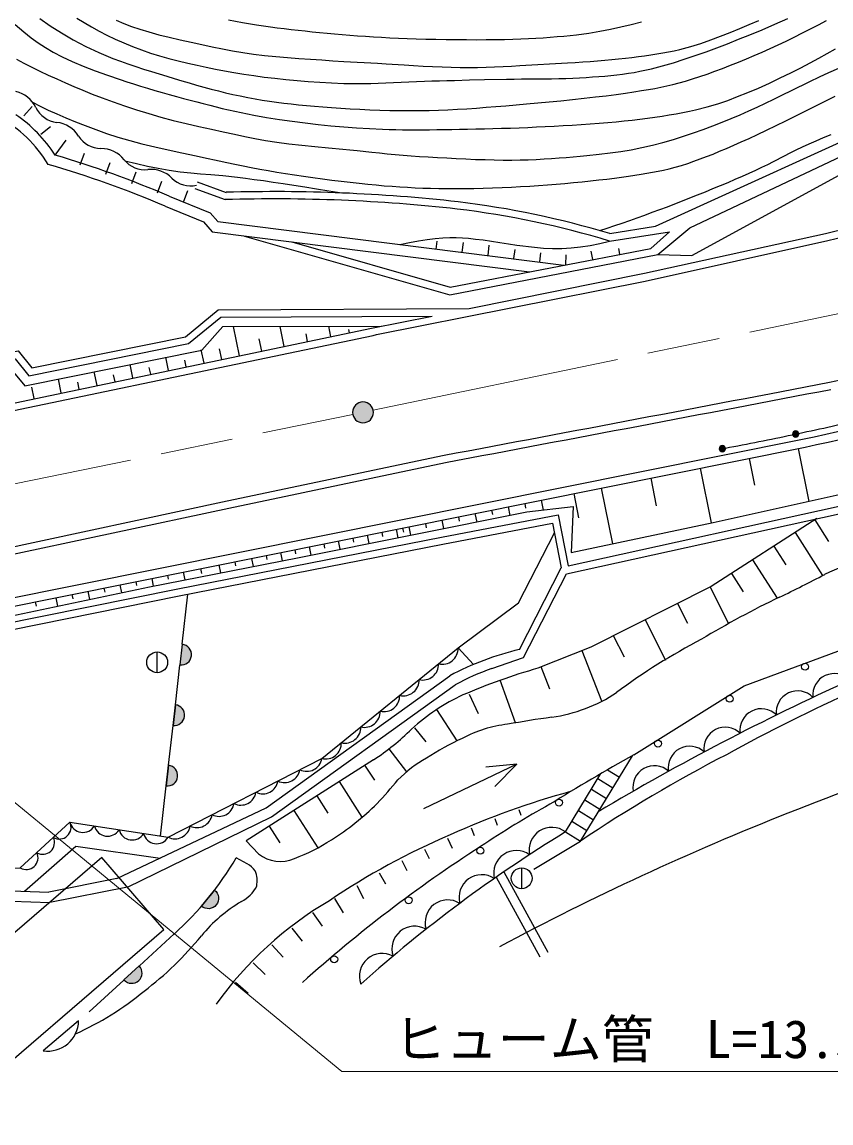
# Model space of a CAD drawing. Units: millimetres, scale not verified. Extents: x 40000 to 680000, y 20000 to 380000.
# Drawn here: x 337503 to 376417, y 240101 to 293028 of the extents above; entities that cross this region are included whole.
import ezdxf
from ezdxf.enums import TextEntityAlignment as Align

# ---------------------------------------------------------------- set-up
doc = ezdxf.new("R2010")
doc.units = ezdxf.units.MM
doc.header["$LTSCALE"] = 1000
doc.linetypes.add('CHAIN', pattern=[18.5, 12, -1.5, 3.5, -1.5])
for name, color, linetype, lineweight in [('M-BGD', 7, 'Continuous', 25), ('M-BMK', 2, 'CHAIN', 13), ('M-BMK-SRVR', 3, 'Continuous', 25), ('M-STR-HTXT', 7, 'Continuous', 13)]:
    doc.layers.add(name, color=color, linetype=linetype, lineweight=lineweight)
doc.styles.add('ＭＳ ゴシック', font='')
doc.styles.get('ＭＳ ゴシック').set_extended_font_data('MS Gothic')

msp = doc.modelspace()

# ---------------------------------------------------------------- hatches: boundary and pattern name
at = {"layer": 'M-BGD'}
for points in [[(374863, 273218, 1), (374563, 273218, 0.41421), (374713, 273068, 0.41421)], [(371338, 272517, 0.41422), (371188, 272667, 0.41422), (371038, 272517, 0.41422), (371188, 272367, 0.41422)], [(345099, 262120, 0.41421), (345652, 262561, 0.41421), (345212, 263114)], [(344767, 259212, 0.41421), (345320, 259652, 0.41421), (344880, 260206)], [(344435, 256304, 0.41421), (344989, 256744, 0.41421), (344549, 257297)], [(346766, 251295, -0.4191), (346845, 250586, -0.4191), (346135, 250519)], [(342409, 246978, 0.41421), (343116, 246947, 0.41421), (343146, 247653)]]:
    msp.add_hatch(color=256, dxfattribs=at).paths.add_polyline_path(points)
at = {"layer": 'M-BMK-SRVR'}
msp.add_hatch(color=256, dxfattribs=at).paths.add_polyline_path([(354405, 274262, 1), (353405, 274262, 1)])

# ---------------------------------------------------------------- linework, layer by layer
at = {"layer": 'M-BGD'}
for p, q in [((337584, 288524), (337989, 288967)), ((338403, 287633), (338879, 288000)), ((339096, 286631), (339625, 287345)), ((340298, 286165), (340502, 286729)), ((341541, 285715), (341745, 286280)), ((342784, 285266), (342988, 285830)), ((344027, 284817), (344231, 285381)), ((345933, 285350), (347331, 284840)), ((345270, 284367), (345474, 284931)), ((345813, 285021), (347274, 284489)), ((344588, 284655), (346556, 283858)), ((344388, 284172), (346239, 283422)), ((346556, 283858), (346917, 283430)), ((346239, 283422), (346649, 282936)), ((346917, 283430), (363566, 281335)), ((365785, 282858), (367978, 283206)), ((346649, 282936), (361916, 281015)), ((365762, 282499), (368647, 282942)), ((367445, 280948), (376152, 282858)), ((357428, 282113), (357474, 282498)), ((358674, 281961), (358732, 282436)), ((359921, 281810), (359980, 282297)), ((366267, 281861), (366213, 282140)), ((367481, 280577), (376271, 282523)), ((361167, 281658), (361221, 282098)), ((362414, 281507), (362466, 281935)), ((363660, 281355), (363672, 281837)), ((364964, 281608), (364885, 282014)), ((354560, 277998), (367481, 280577)), ((359010, 279251), (367445, 280948)), ((347963, 276984), (347669, 278396)), ((350121, 277433), (349920, 278398)), ((352365, 277901), (352261, 278399)), ((351243, 277667), (351167, 278033)), ((353262, 278088), (353230, 278244)), ((349042, 277209), (348918, 277803)), ((344551, 276273), (344417, 276919)), ((346260, 276629), (346127, 277269)), ((347112, 276807), (347005, 277320)), ((342837, 275916), (342702, 276568)), ((343694, 276095), (343627, 276419)), ((345406, 276451), (345339, 276773)), ((339392, 275199), (339254, 275862)), ((341117, 275558), (340981, 276215)), ((341977, 275737), (341909, 276064)), ((338094, 274928), (337980, 275477)), ((340255, 275378), (340186, 275709)), ((321665, 262255), (375048, 272968)), ((322117, 261937), (375167, 272590)), ((347372, 270002), (357811, 272202)), ((372484, 272051), (372744, 270759)), ((374845, 272525), (375355, 269984)), ((347445, 269659), (357879, 271858)), ((370124, 271577), (370651, 268950)), ((367745, 271100), (368012, 269774)), ((363780, 266883), (380282, 270515)), ((365367, 270622), (365904, 267949)), ((326527, 265547), (347372, 270002)), ((362483, 270043), (362579, 269564)), ((363690, 266505), (380405, 270184)), ((364294, 269196), (364061, 270360)), ((326595, 265204), (347445, 269659)), ((359291, 269402), (359374, 268991)), ((360088, 269562), (360129, 269355)), ((360885, 269722), (360969, 269304)), ((361684, 269882), (361729, 269658)), ((356905, 268923), (356946, 268719)), ((357676, 268266), (363298, 269337)), ((357700, 269082), (357782, 268674)), ((358495, 269242), (358537, 269037)), ((363298, 269337), (363780, 266883)), ((375744, 269158), (370649, 265894)), ((376314, 268061), (375650, 269098)), ((354107, 268361), (354187, 267958)), ((354805, 268501), (354845, 268299)), ((355503, 268641), (355584, 268237)), ((355503, 268641), (355584, 268237)), ((355807, 268702), (355847, 268500)), ((356111, 268763), (356192, 268358)), ((376027, 266426), (374704, 268492)), ((344994, 265786), (357676, 268266)), ((352016, 267941), (352057, 267742)), ((352712, 268081), (352793, 267681)), ((353409, 268221), (353450, 268020)), ((374257, 266928), (373677, 267833)), ((349241, 267384), (349281, 267188)), ((349933, 267523), (350012, 267129)), ((350627, 267662), (350666, 267464)), ((351321, 267801), (351400, 267403)), ((346160, 266513), (346111, 266755)), ((346972, 266928), (347049, 266543)), ((347791, 266882), (347751, 267085)), ((348550, 267245), (348628, 266856)), ((361429, 262862), (363442, 266788)), ((372648, 267175), (373832, 265327)), ((343744, 266280), (343819, 265903)), ((344503, 266432), (344541, 266243)), ((345262, 266585), (345338, 266206)), ((361618, 262471), (363690, 266505)), ((371627, 266520), (372197, 265629)), ((324693, 261685), (344994, 265786)), ((341446, 265819), (341486, 265622)), ((342215, 265973), (342293, 265585)), ((342979, 266126), (343018, 265935)), ((370649, 265894), (364871, 262969)), ((370605, 265865), (371491, 264109)), ((339128, 265353), (339211, 264943)), ((339903, 265509), (339943, 265306)), ((340677, 265664), (340757, 265265)), ((345213, 263124), (345487, 265526)), ((372245, 261115), (383354, 265220)), ((338203, 264948), (338160, 265159)), ((369038, 265074), (369512, 264136)), ((367472, 264283), (368449, 262348)), ((366479, 262502), (365963, 263522)), ((344004, 261746), (344004, 262746)), ((358477, 262936), (359218, 262143)), ((364871, 262969), (362321, 261963)), ((365402, 260381), (364447, 262802)), ((344004, 262246), (344005, 262247)), ((344880, 260206), (345098, 262111)), ((360097, 261952), (361618, 262471)), ((362900, 260963), (362481, 262026)), ((349253, 255248), (358081, 261596)), ((349507, 254815), (358346, 261171)), ((361240, 259335), (360511, 261385)), ((366933, 257795), (372245, 261115)), ((359018, 260717), (359442, 259779)), ((344767, 259212), (344880, 260206)), ((358440, 258474), (357450, 259978)), ((344549, 257297), (344767, 259212)), ((356389, 259090), (356929, 258426)), ((356007, 256987), (355158, 258091)), ((364363, 253655), (366866, 257758)), ((344435, 256304), (344549, 257297)), ((354405, 257557), (348291, 253658)), ((353970, 257308), (354453, 256578)), ((361305, 257351), (356815, 255203)), ((361305, 257351), (359812, 257205)), ((361305, 257351), (360255, 256280)), ((363644, 254093), (365353, 256895)), ((365666, 257076), (366238, 256728)), ((344160, 253892), (344435, 256304)), ((352765, 256511), (353857, 254798)), ((365206, 256654), (365925, 256216)), ((352233, 255000), (351702, 255833)), ((364894, 256142), (365613, 255703)), ((342068, 251848), (349253, 255248)), ((351743, 253326), (350595, 255127)), ((361398, 255169), (361495, 254892)), ((364269, 255117), (364988, 254679)), ((364581, 255630), (365300, 255191)), ((342576, 251439), (349507, 254815)), ((360244, 254744), (360367, 254423)), ((363957, 254605), (364675, 254167)), ((349918, 253574), (349409, 254371)), ((359103, 254285), (359257, 253917)), ((363644, 254093), (364363, 253655)), ((348291, 253658), (348875, 253035)), ((357975, 253793), (358191, 253318)), ((362122, 252309), (364363, 253655)), ((356863, 253269), (357084, 252817)), ((348331, 252552), (347806, 252854)), ((355766, 252712), (356019, 252232)), ((354686, 252124), (354983, 251598)), ((360684, 252175), (362803, 248308)), ((361540, 251365), (361540, 252365)), ((342068, 251848), (338794, 251201)), ((342576, 251439), (338834, 250699)), ((353945, 250880), (353623, 251503)), ((360312, 251918), (362409, 248091)), ((361540, 251865), (361540, 251865)), ((352532, 250893), (352945, 250207)), ((351482, 250213), (351938, 249556)), ((350477, 249467), (350974, 248841)), ((343153, 247660), (344818, 249186)), ((349522, 248659), (350058, 248065)), ((348620, 247792), (349193, 247233)), ((340737, 245445), (342402, 246971)), ((347776, 246868), (348384, 246347)), ((340227, 245008), (338527, 243575))]:
    msp.add_line(p, q, dxfattribs=at)
for points in [[(340142, 293217), (340487, 293002), (340843, 292791), (341210, 292588), (341591, 292393), (341986, 292205), (342396, 292024), (342817, 291850), (343246, 291687), (343678, 291536), (344117, 291400), (344565, 291276), (345018, 291163), (345472, 291056), (345924, 290953), (346368, 290855), (346807, 290763), (347248, 290678), (347700, 290597), (348169, 290521), (348657, 290450), (349157, 290384), (349669, 290323), (350194, 290268), (350732, 290219), (351274, 290175), (351822, 290135), (352386, 290101), (352976, 290078), (353603, 290068), (353935, 290070), (354279, 290076), (354634, 290087), (354998, 290100), (355367, 290116), (356486, 290167), (356856, 290182), (357220, 290194), (357581, 290204), (357942, 290214), (358303, 290223), (359024, 290241), (359744, 290257), (360815, 290280), (361172, 290287), (361532, 290291), (361893, 290294), (362613, 290299), (362968, 290302), (363319, 290308), (363662, 290317), (363998, 290329), (364324, 290345), (364640, 290364), (364948, 290385), (365248, 290407), (365541, 290431), (365829, 290458), (366113, 290489), (366394, 290524), (366673, 290563), (366951, 290608), (367228, 290658), (367776, 290777), (368310, 290917), (368835, 291073), (369358, 291240), (369884, 291414), (370407, 291595), (370922, 291785), (371440, 291986), (371969, 292197), (372518, 292418), (373105, 292660), (373723, 292923), (374347, 293191)], [(337181, 292904), (337583, 292560), (337947, 292272), (338287, 292023), (338630, 291799), (339002, 291584), (339429, 291362), (339919, 291134), (340452, 290909), (341020, 290689), (341614, 290473), (342226, 290261), (342541, 290156), (342868, 290051), (343204, 289946), (343547, 289842), (343894, 289740), (344242, 289639), (344588, 289541), (344931, 289446), (345267, 289355), (345594, 289268), (345912, 289184), (346224, 289103), (346532, 289025), (346837, 288950), (347138, 288877), (347439, 288808), (347739, 288741), (348040, 288676), (348343, 288614), (348649, 288555), (349266, 288444), (349886, 288344), (350506, 288254), (351127, 288174), (351748, 288102), (352364, 288038), (352976, 287984), (353591, 287939), (354212, 287903), (354846, 287875), (355166, 287864), (355485, 287857), (355803, 287852), (356124, 287849), (356448, 287848), (356776, 287849), (357111, 287851), (357454, 287854), (357807, 287859), (358172, 287864), (358548, 287870), (358937, 287877), (359336, 287885), (359743, 287894), (360156, 287904), (360574, 287917), (360994, 287930), (361415, 287946), (361835, 287963), (362252, 287983), (362672, 288004), (363100, 288026), (363533, 288050), (363969, 288076), (364404, 288103), (364835, 288132), (365261, 288164), (365678, 288198), (366083, 288235), (366474, 288274), (366853, 288316), (367226, 288360), (367591, 288406), (367948, 288454), (368298, 288505), (368638, 288558), (368970, 288615), (369292, 288674), (369605, 288737), (369907, 288803), (370467, 288944), (370973, 289096), (371451, 289261), (371922, 289440), (372412, 289635), (372928, 289852), (373454, 290091), (373979, 290341), (374488, 290592), (374970, 290833), (375416, 291063), (375832, 291290), (376637, 291739)], [(338368, 293191), (338861, 292849), (339395, 292509), (339966, 292176), (340569, 291856), (341202, 291555), (341533, 291414), (341879, 291276), (342235, 291142), (342601, 291012), (342973, 290886), (343348, 290764), (343724, 290645), (344098, 290530), (344467, 290418), (344830, 290309), (345186, 290202), (345541, 290098), (345893, 289997), (346245, 289900), (346596, 289805), (346947, 289715), (347298, 289630), (347650, 289549), (348004, 289472), (348360, 289402), (348713, 289337), (349061, 289278), (349405, 289224), (349749, 289174), (350096, 289129), (350448, 289088), (350809, 289050), (351182, 289014), (351568, 288980), (351971, 288948), (352394, 288917), (352835, 288888), (353290, 288860), (353756, 288835), (354231, 288814), (354710, 288795), (355192, 288781), (355673, 288772), (356150, 288768), (356619, 288770), (357081, 288778), (357539, 288791), (357994, 288810), (358449, 288834), (358905, 288861), (359364, 288892), (359827, 288927), (360298, 288964), (360777, 289004), (361267, 289045), (361778, 289090), (362313, 289138), (362865, 289190), (363426, 289246), (363988, 289303), (364542, 289363), (365082, 289425), (365598, 289487), (366084, 289550), (366530, 289612), (366933, 289672), (367297, 289729), (367631, 289783), (367941, 289839), (368237, 289897), (368524, 289959), (368812, 290028), (369108, 290105), (369419, 290192), (369753, 290292), (370105, 290405), (370466, 290527), (370833, 290659), (371206, 290799), (371583, 290946), (371963, 291099), (372346, 291257), (372729, 291419), (373112, 291584), (373494, 291750), (373876, 291923), (374262, 292108), (374649, 292301), (375039, 292500), (375429, 292700), (375819, 292900), (376209, 293096)], [(342031, 293111), (342398, 292958), (342776, 292817), (343175, 292683), (343605, 292550), (344077, 292419), (344584, 292293), (345109, 292171), (345638, 292055), (346153, 291946), (346651, 291841), (347142, 291741), (347632, 291647), (348130, 291561), (348644, 291485), (349174, 291421), (349717, 291368), (350269, 291323), (350827, 291281), (351386, 291240), (351925, 291202), (352447, 291169), (352983, 291137), (354611, 291046), (355014, 291020), (355881, 290964), (356334, 290936), (356793, 290909), (357252, 290886), (357707, 290866), (358151, 290852), (358580, 290845), (358998, 290844), (359414, 290849), (359828, 290859), (360239, 290873), (360646, 290890), (361050, 290910), (361449, 290931), (363746, 291059), (364115, 291082), (364478, 291106), (364836, 291132), (365188, 291159), (365533, 291189), (365871, 291221), (366202, 291255), (366525, 291291), (366841, 291327), (367150, 291365), (367452, 291405), (367749, 291446), (368039, 291491), (368324, 291539), (368604, 291591), (368879, 291647), (369149, 291708), (369669, 291847), (370161, 292003), (370635, 292173), (371100, 292350), (371564, 292529), (372029, 292712), (372489, 292903), (372942, 293099)], [(347440, 293128), (348116, 293005), (348787, 292894), (349119, 292845), (349449, 292799), (349779, 292754), (350111, 292712), (350445, 292672), (350781, 292634), (351122, 292598), (351467, 292562), (351819, 292528), (352177, 292495), (352540, 292462), (352905, 292431), (353274, 292400), (353646, 292371), (354024, 292343), (354409, 292317), (354800, 292293), (355201, 292272), (355611, 292252), (356032, 292236), (356471, 292222), (356933, 292209), (357412, 292199), (357900, 292190), (358393, 292184), (358883, 292180), (359366, 292179), (359835, 292181), (360284, 292185), (360706, 292193), (361106, 292203), (361492, 292217), (361864, 292233), (362224, 292251), (362573, 292273), (362911, 292297), (363240, 292324), (363561, 292353), (363875, 292385), (364183, 292419), (364765, 292496), (365303, 292584), (365813, 292681), (366310, 292790), (366810, 292909), (367304, 293037)], [(337240, 291240), (337595, 291042), (337971, 290850), (338363, 290661), (338766, 290475), (339177, 290290), (339588, 290106), (340003, 289925), (340432, 289745), (340882, 289565), (341365, 289383), (341885, 289195), (342439, 289002), (343014, 288811), (343600, 288626), (344186, 288454), (344782, 288296), (345394, 288147), (346009, 288006), (346612, 287874), (347187, 287749), (347719, 287633), (348217, 287524), (348706, 287424), (349211, 287331), (349757, 287245), (350345, 287169), (350958, 287104), (351594, 287044), (352253, 286985), (352931, 286921), (353276, 286887), (353625, 286850), (354337, 286774), (354702, 286736), (355072, 286698), (355450, 286662), (355835, 286628), (356228, 286597), (356630, 286569), (357048, 286542), (357484, 286516), (357934, 286491), (358392, 286467), (358855, 286445), (359318, 286426), (359775, 286411), (360222, 286400), (360655, 286393), (361068, 286392), (361466, 286397), (361856, 286408), (362239, 286423), (362613, 286443), (362979, 286465), (363336, 286491), (363683, 286519), (364021, 286548), (364349, 286578), (364666, 286608), (365259, 286669), (365802, 286733), (366313, 286806), (366811, 286890), (367315, 286990), (367827, 287107), (368335, 287240), (368835, 287385), (369326, 287538), (369805, 287695), (370272, 287859), (370729, 288030), (371175, 288209), (371613, 288390), (372044, 288573), (372461, 288757), (372863, 288942), (373261, 289130), (373664, 289324), (374081, 289523), (374513, 289732), (375405, 290168), (375860, 290388), (376319, 290603), (376790, 290816)], [(367978, 283206), (379890, 288636), (390263, 291560)], [(369633, 283134), (380146, 288106), (390821, 291203)], [(368085, 281855), (369730, 281806), (379992, 287393), (392075, 290506)], [(338006, 289180), (338376, 288989), (338766, 288798), (339179, 288608), (339613, 288420), (340070, 288233), (340548, 288046), (341047, 287859), (341569, 287674), (342113, 287496), (342682, 287326), (343274, 287169), (343888, 287022), (344527, 286880), (345191, 286739), (345883, 286592), (346241, 286515), (346979, 286356), (347359, 286275), (347744, 286194), (348136, 286114), (348534, 286035), (348936, 285958), (349343, 285885), (349754, 285815), (350174, 285747), (350608, 285680), (351051, 285614), (351500, 285550), (351952, 285488), (352404, 285429), (352852, 285373), (353294, 285321), (353725, 285274), (354143, 285232), (354544, 285194), (354931, 285160), (355308, 285130), (355678, 285103), (356044, 285081), (356411, 285062), (356781, 285046), (357158, 285034), (357546, 285026), (357948, 285021), (358366, 285020), (358797, 285023), (359239, 285030), (359687, 285041), (360139, 285055), (360592, 285072), (361043, 285092), (361489, 285115), (361927, 285140), (362353, 285167), (362774, 285196), (363196, 285230), (363617, 285266), (364034, 285305), (364446, 285346), (364850, 285389), (365245, 285435), (365627, 285481), (365996, 285529), (366348, 285577), (366679, 285624), (366988, 285668), (367280, 285711), (367559, 285755), (367829, 285802), (368097, 285854), (368365, 285911), (368638, 285977), (368922, 286052), (369219, 286138), (369524, 286234), (369826, 286335), (370127, 286443), (370432, 286558), (370743, 286681), (371062, 286812), (371392, 286953), (371737, 287103), (372099, 287263), (372480, 287434), (372887, 287622), (373321, 287829), (373775, 288051), (374245, 288284), (374724, 288523), (375688, 289006), (376161, 289241), (376622, 289466)], [(365301, 282999), (365657, 283118), (366015, 283239), (366375, 283363), (366736, 283489), (367098, 283618), (367460, 283749), (367823, 283881), (368185, 284015), (368546, 284151), (368906, 284289), (369268, 284429), (369634, 284573), (370003, 284720), (370373, 284868), (370740, 285018), (371104, 285169), (371463, 285319), (371814, 285469), (372155, 285617), (372485, 285763), (372797, 285906), (373092, 286046), (373374, 286186), (373647, 286325), (374186, 286602), (374461, 286741), (374747, 286882), (375047, 287026), (375367, 287172), (375706, 287320), (376059, 287470), (376423, 287622)], [(342453, 286362), (343004, 286224), (343535, 286106), (344055, 286004), (344576, 285913), (345108, 285831), (345616, 285770), (346093, 285732), (346592, 285699), (347164, 285652), (347861, 285572), (348259, 285519), (348677, 285462), (349116, 285401), (349577, 285335), (350062, 285263), (350571, 285186), (351107, 285102), (351670, 285012), (352262, 284914), (352884, 284809)], [(348207, 282740), (358077, 279915), (368085, 281855), (369633, 283134)], [(350477, 282454), (358093, 280275), (367746, 282148), (368647, 282942)], [(355670, 282328), (356139, 282429), (356577, 282511), (356988, 282576), (357378, 282626), (357750, 282660), (358090, 282676), (358395, 282673), (358687, 282656), (358988, 282629), (359321, 282595), (359690, 282549), (360080, 282489), (360484, 282422), (360897, 282357), (361313, 282304), (362156, 282204), (362587, 282163), (363024, 282139), (363467, 282142), (363915, 282170), (364368, 282219), (364827, 282288), (365292, 282381), (365762, 282499)], [(322336, 274108), (337313, 277220), (337969, 276405), (345361, 277892), (346944, 279189), (359010, 279251)], [(319984, 272761), (337008, 276296), (337631, 275530), (346155, 277257), (347159, 278396), (354786, 278401)], [(322400, 273764), (337175, 276834), (337830, 276020), (345515, 277566), (347070, 278840), (357226, 278892)], [(322509, 271683), (331109, 273460), (354320, 278307), (357226, 278892)], [(322577, 271340), (331180, 273118), (354390, 277964), (354560, 277998)], [(324653, 261878), (332340, 263508), (343640, 265871), (350752, 267274), (361794, 269473), (364017, 269731), (363923, 267532), (370751, 268961), (379987, 271013), (391036, 276815)], [(324764, 261342), (345062, 265442), (357742, 267922), (363022, 268928), (363442, 266788)], [(358477, 262936), (361390, 265113), (363113, 268466)], [(344534, 253835), (351927, 257625), (358477, 262936)], [(319953, 258849), (323384, 255683), (331924, 252197), (337422, 252361), (339808, 254560), (344534, 253835)], [(325352, 253373), (331605, 251451), (338794, 251201)], [(337628, 251242), (340094, 253409), (344144, 252831)], [(325542, 252791), (331521, 250954), (338834, 250699)], [(331143, 244082), (330541, 243564), (333521, 240101), (344330, 249400), (341350, 252864), (337163, 249262)]]:
    msp.add_lwpolyline(points, dxfattribs=at)
for points in [[(374863, 273218, 1), (374563, 273218, 0.41421), (374713, 273068, 0.41421)], [(371338, 272517, 0.41422), (371188, 272667, 0.41422), (371038, 272517, 0.41422), (371188, 272367, 0.41422)], [(345099, 262120, 0.41421), (345652, 262561, 0.41421), (345212, 263114)], [(344767, 259212, 0.41421), (345320, 259652, 0.41421), (344880, 260206)], [(344435, 256304, 0.41421), (344989, 256744, 0.41421), (344549, 257297)], [(346766, 251295, -0.4191), (346845, 250586, -0.4191), (346135, 250519)], [(342409, 246978, 0.41421), (343116, 246947, 0.41421), (343146, 247653)]]:
    msp.add_lwpolyline(points, format="xyb", close=True, dxfattribs=at)
for centre, radius in [((344004, 262246), 500), ((375172, 262034), 168), ((371545, 260495), 168), ((368095, 258341), 168), ((363338, 255503), 168), ((359549, 253187), 168), ((361540, 251865), 500), ((356099, 250807), 168), ((352520, 247973), 168)]:
    msp.add_circle(centre, radius, dxfattribs=at)
for centre, radius, start, end in [((336891, 288304), 1418, 25.6536, 77.2625), ((333316, 282892), 6361, 31.1858, 60.9558), ((333316, 282892), 6884, 32.9042, 55.5781), ((339322, 289476), 1281, 205.8311, 263.453), ((339019, 286794), 1418, 32.0216, 83.6305), ((341306, 288228), 1281, 212.199, 269.821), ((341302, 285529), 1418, 38.3896, 89.9984), ((324566, 237624), 51116, 66.9392, 73.486), ((343415, 287208), 1281, 218.567, 276.189), ((324566, 237624), 50593, 66.934, 73.7096), ((343710, 284525), 1418, 44.7576, 96.3664), ((308607, 558397), 283697, 283.77376, 286.38261), ((308536, 558376), 284047, 283.79583, 286.39826), ((345624, 286429), 1281, 224.935, 282.557), ((349650, 204780), 80094, 83.66863, 91.65919), ((349650, 204780), 79744, 83.67018, 91.70731), ((353003, 239979), 44744, 73.4005, 82.9658), ((353003, 239979), 44394, 73.298, 82.963), ((319440, 533630), 264123, 282.44226, 284.5746), ((-608422, 5427063), 5244636, 280.6164, 280.82249), ((-608422, 5427063), 5244986, 280.61644, 280.82254), ((349515, 393670), 123373, 281.94413, 286.19395), ((349537, 393681), 123773, 281.951, 286.18708), ((342410, 426420), 156570, 281.96155, 283.16715), ((342410, 426420), 156570, 280.64617, 281.85177), ((379749, 259311), 8031, 102.6358, 116.9226), ((347170, 321374), 62064, 295.55196, 297.79724), ((393648, 224406), 45467, 115.6873, 121.0655), ((383900, 236950), 29751, 117.4475, 126.7374), ((357723, 262910), 755, 256.0814, 1.9829), ((364470, 249760), 13450, 103.0653, 118.3585), ((356787, 262151), 755, 256.0814, 1.9829), ((364480, 249766), 12950, 109.7869, 118.2719), ((370264, 233964), 29104, 105.8389, 113.3903), ((376571, 260677), 1028, 43.2014, 186.4783), ((355851, 261392), 755, 256.0814, 1.9829), ((428048, 149474), 122867, 114.38503, 120.75204), ((354916, 260634), 755, 256.0814, 1.9829), ((362694, 252008), 9540, 114.6851, 132.5275), ((361894, 267174), 7646, 278.2019, 303.4117), ((413384, 181394), 87193, 114.21578, 118.79521), ((374812, 259846), 1028, 44.111, 187.3878), ((558610, -219373), 508896, 109.46689, 111.22881), ((353980, 259875), 755, 256.0814, 1.9829), ((373067, 258987), 1028, 45.0205, 188.2974), ((368768, 216698), 43296, 97.676, 100.5191), ((353044, 259116), 755, 256.0814, 1.9829), ((348002, 267394), 11737, 303.0602, 314.6138), ((361478, 253443), 5856, 96.023, 118.54), ((371335, 258100), 1028, 45.9301, 189.207), ((352108, 258358), 755, 256.0814, 1.9829), ((364267, 246443), 13369, 114.7046, 123.1296), ((421554, 160102), 111926, 119.21018, 121.60702), ((405652, 191809), 74362, 117.43997, 123.72794), ((369618, 257186), 1028, 46.8397, 190.1165), ((351199, 257743), 737, 243.5045, 350.7801), ((359681, 252634), 5696, 118.5314, 135.9895), ((367916, 256245), 1028, 47.7492, 191.0261), ((350143, 257202), 737, 243.5045, 350.7801), ((349087, 256660), 737, 243.5045, 350.7801), ((336640, 272322), 24625, 316.7872, 320.2958), ((348031, 256119), 737, 243.5045, 350.7801), ((374013, 218853), 38533, 105.2236, 114.3816), ((346975, 255577), 737, 243.5045, 350.7801), ((345616, 264517), 12747, 302.0611, 314.7292), ((383575, 217868), 42874, 118.8381, 124.066), ((345919, 255036), 737, 243.5045, 350.7801), ((422807, 132108), 132094, 111.52416, 118.15756), ((339298, 254316), 566, 239.6914, 25.634), ((340436, 254713), 646, 193.6869, 328.8634), ((341617, 254532), 646, 193.6869, 328.8634), ((342799, 254351), 646, 193.6869, 328.8634), ((344862, 254495), 737, 243.5045, 350.7801), ((399262, 195895), 68232, 121.46671, 131.77348), ((362986, 253220), 1093, 52.9679, 191.6833), ((338502, 253582), 566, 239.6914, 25.634), ((343980, 254169), 646, 193.6869, 328.8634), ((348031, 260142), 7762, 289.3895, 304.0981), ((371566, 222255), 34434, 113.0096, 124.0474), ((337707, 252849), 566, 239.6914, 25.634), ((349920, 254371), 1696, 231.9444, 293.9184), ((395866, 196902), 67146, 122.73305, 131.93683), ((361284, 252107), 1093, 54.6857, 193.4011), ((334784, 260410), 15056, 311.7953, 329.8743), ((347894, 251650), 1002, 35.1995, 64.1342), ((347589, 251733), 1227, 348.4074, 23.7843), ((359616, 250944), 1093, 56.4035, 195.1189), ((347332, 252204), 1626, 296.473, 333.8072), ((351820, 244409), 7372, 120.6887, 140.5139), ((361457, 235261), 18031, 120.5671, 144.1861), ((357983, 249730), 1093, 58.1213, 196.8367), ((356388, 248469), 1093, 59.8391, 198.5545), ((333833, 259088), 15844, 307.0374, 320.9043), ((354831, 247160), 1093, 61.5569, 200.2723), ((333890, 257971), 14931, 294.4629, 309.4474), ((338747, 245038), 1480, 261.4285, 358.8238)]:
    msp.add_arc(centre, radius, start, end, dxfattribs=at)
at = {"layer": 'M-BMK'}
for p, q in [((354395, 274363), (379576, 279587)), ((276595, 258425), (353415, 274162))]:
    msp.add_line(p, q, dxfattribs=at)
at = {"layer": 'M-BMK-SRVR'}
msp.add_lwpolyline([(354405, 274262, 1), (353405, 274262, 1)], format="xyb", close=True, dxfattribs=at)
at = {"layer": 'M-STR-HTXT'}
msp.add_lwpolyline([(323505, 266713), (352887, 242569), (389137, 242569)], dxfattribs=at)

# ---------------------------------------------------------------- texts
at = {"layer": 'M-STR-HTXT', "style": 'ＭＳ ゴシック'}
msp.add_text('\u3000ヒューム管\u3000L=13.5 φ=400\u3000', height=1833, dxfattribs=at).set_placement((352887, 242669), align=Align.BOTTOM_LEFT)

doc.saveas('drawing.dxf')
